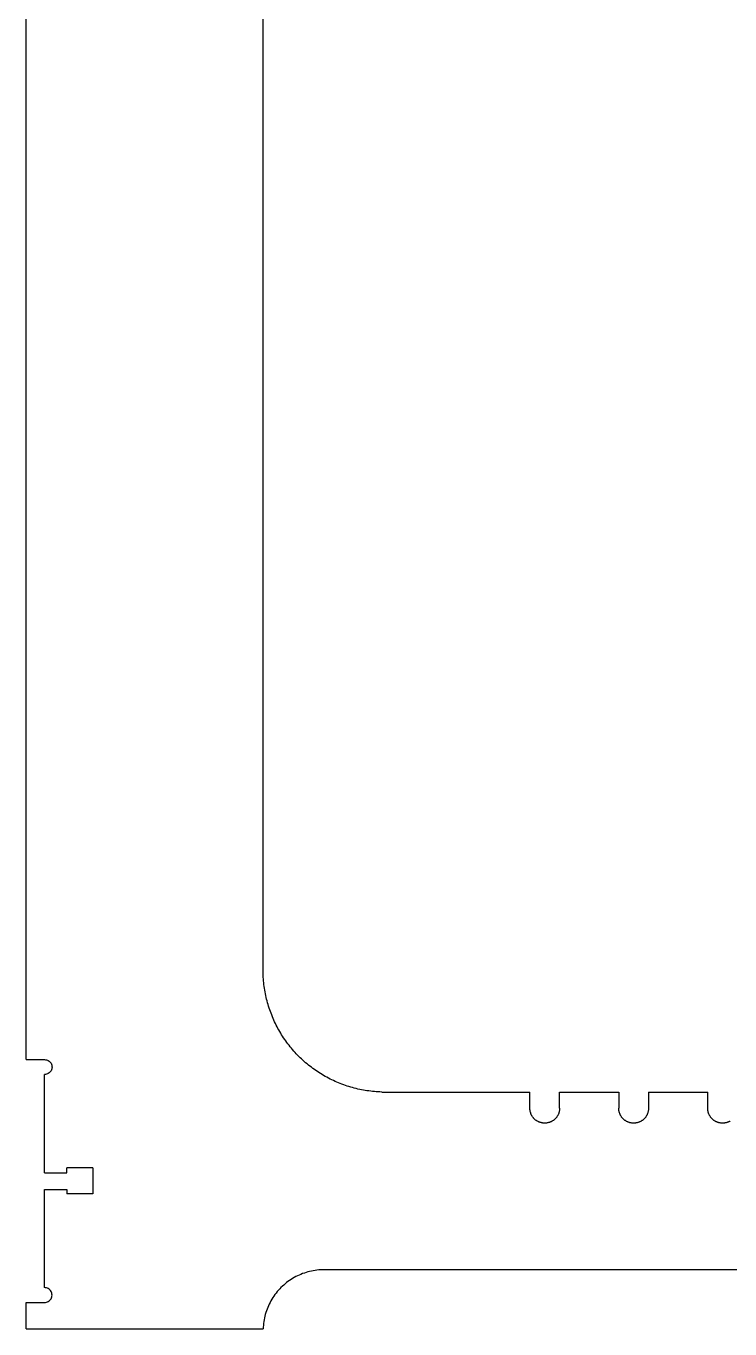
# Model space of a CAD drawing. Extents: x -72 to 72, y -22 to 22.
# Drawn here: x -21.86 to -9.99, y -22 to 0 of the extents above; entities that cross this region are included whole.
import ezdxf

# ---------------------------------------------------------------- set-up
doc = ezdxf.new("R2010")
doc.units = 0
doc.header["$MEASUREMENT"] = 0
doc.layers.get('0').update_dxf_attribs({"linetype": 'CONTINUOUS'})

msp = doc.modelspace()

# ---------------------------------------------------------------- linework, layer by layer
for p, q in [((-17.864, -15.999), (-17.861, 16.001)), ((-21.863, -17.452), (-21.86, 14.201)), ((-17.862, -16.03), (-17.864, -15.999)), ((-17.861, -16.061), (-17.862, -16.03)), ((-17.859, -16.092), (-17.861, -16.061)), ((-17.856, -16.123), (-17.859, -16.092)), ((-17.853, -16.154), (-17.856, -16.123)), ((-17.85, -16.185), (-17.853, -16.154)), ((-17.846, -16.216), (-17.85, -16.185)), ((-17.841, -16.247), (-17.846, -16.216)), ((-17.837, -16.278), (-17.841, -16.247)), ((-17.831, -16.309), (-17.837, -16.278)), ((-17.825, -16.339), (-17.831, -16.309)), ((-17.819, -16.37), (-17.825, -16.339)), ((-17.812, -16.4), (-17.819, -16.37)), ((-17.805, -16.431), (-17.812, -16.4)), ((-17.798, -16.461), (-17.805, -16.431)), ((-17.789, -16.491), (-17.798, -16.461)), ((-17.781, -16.521), (-17.789, -16.491)), ((-17.772, -16.551), (-17.781, -16.521)), ((-17.762, -16.581), (-17.772, -16.551)), ((-17.753, -16.61), (-17.762, -16.581)), ((-17.742, -16.64), (-17.753, -16.61)), ((-17.731, -16.669), (-17.742, -16.64)), ((-17.72, -16.698), (-17.731, -16.669)), ((-17.708, -16.727), (-17.72, -16.698)), ((-17.696, -16.756), (-17.708, -16.727)), ((-17.684, -16.784), (-17.696, -16.756)), ((-17.671, -16.812), (-17.684, -16.784)), ((-17.657, -16.841), (-17.671, -16.812)), ((-17.644, -16.869), (-17.657, -16.841)), ((-17.629, -16.896), (-17.644, -16.869)), ((-17.615, -16.924), (-17.629, -16.896)), ((-17.6, -16.951), (-17.615, -16.924)), ((-17.584, -16.978), (-17.6, -16.951)), ((-17.568, -17.005), (-17.584, -16.978)), ((-17.552, -17.031), (-17.568, -17.005)), ((-17.535, -17.058), (-17.552, -17.031)), ((-17.518, -17.084), (-17.535, -17.058)), ((-17.5, -17.11), (-17.518, -17.084)), ((-17.483, -17.135), (-17.5, -17.11)), ((-17.464, -17.16), (-17.483, -17.135)), ((-17.446, -17.185), (-17.464, -17.16)), ((-17.427, -17.21), (-17.446, -17.185)), ((-17.407, -17.235), (-17.427, -17.21)), ((-17.387, -17.259), (-17.407, -17.235)), ((-17.367, -17.282), (-17.387, -17.259)), ((-17.347, -17.306), (-17.367, -17.282)), ((-17.326, -17.329), (-17.347, -17.306)), ((-17.305, -17.352), (-17.326, -17.329)), ((-17.283, -17.375), (-17.305, -17.352)), ((-17.261, -17.397), (-17.283, -17.375)), ((-21.863, -17.452), (-21.55, -17.452)), ((-21.55, -17.452), (-21.534, -17.453)), ((-21.534, -17.453), (-21.518, -17.456)), ((-21.518, -17.456), (-21.502, -17.461)), ((-21.502, -17.461), (-21.488, -17.468)), ((-21.488, -17.468), (-21.474, -17.477)), ((-21.474, -17.477), (-21.462, -17.488)), ((-21.462, -17.488), (-21.451, -17.501)), ((-21.451, -17.501), (-21.442, -17.514)), ((-21.442, -17.514), (-21.435, -17.529)), ((-21.435, -17.529), (-21.429, -17.544)), ((-21.429, -17.544), (-21.426, -17.56)), ((-21.426, -17.593), (-21.429, -17.609)), ((-21.426, -17.56), (-21.425, -17.577)), ((-21.425, -17.577), (-21.426, -17.593)), ((-17.239, -17.419), (-17.261, -17.397)), ((-17.217, -17.44), (-17.239, -17.419)), ((-17.194, -17.461), (-17.217, -17.44)), ((-17.171, -17.482), (-17.194, -17.461)), ((-17.147, -17.503), (-17.171, -17.482)), ((-17.123, -17.523), (-17.147, -17.503)), ((-17.099, -17.543), (-17.123, -17.523)), ((-17.075, -17.562), (-17.099, -17.543)), ((-17.05, -17.581), (-17.075, -17.562)), ((-17.025, -17.6), (-17.05, -17.581)), ((-21.534, -17.701), (-21.55, -17.702)), ((-21.55, -19.361), (-21.55, -17.702)), ((-21.518, -17.697), (-21.534, -17.701)), ((-21.502, -17.692), (-21.518, -17.697)), ((-21.488, -17.685), (-21.502, -17.692)), ((-21.474, -17.676), (-21.488, -17.685)), ((-21.462, -17.665), (-21.474, -17.676)), ((-21.451, -17.653), (-21.462, -17.665)), ((-21.442, -17.639), (-21.451, -17.653)), ((-21.435, -17.625), (-21.442, -17.639)), ((-21.429, -17.609), (-21.435, -17.625)), ((-17, -17.618), (-17.025, -17.6)), ((-16.974, -17.636), (-17, -17.618)), ((-16.949, -17.653), (-16.974, -17.636)), ((-16.922, -17.671), (-16.949, -17.653)), ((-16.896, -17.687), (-16.922, -17.671)), ((-16.87, -17.704), (-16.896, -17.687)), ((-16.843, -17.719), (-16.87, -17.704)), ((-16.816, -17.735), (-16.843, -17.719)), ((-16.788, -17.75), (-16.816, -17.735)), ((-16.761, -17.765), (-16.788, -17.75)), ((-16.733, -17.779), (-16.761, -17.765)), ((-16.705, -17.793), (-16.733, -17.779)), ((-16.677, -17.806), (-16.705, -17.793)), ((-16.649, -17.819), (-16.677, -17.806)), ((-16.62, -17.832), (-16.649, -17.819)), ((-16.591, -17.844), (-16.62, -17.832)), ((-16.563, -17.856), (-16.591, -17.844)), ((-16.534, -17.867), (-16.563, -17.856)), ((-16.504, -17.878), (-16.534, -17.867)), ((-16.475, -17.888), (-16.504, -17.878)), ((-16.445, -17.898), (-16.475, -17.888)), ((-16.416, -17.907), (-16.445, -17.898)), ((-16.386, -17.916), (-16.416, -17.907)), ((-16.356, -17.925), (-16.386, -17.916)), ((-16.326, -17.933), (-16.356, -17.925)), ((-16.295, -17.941), (-16.326, -17.933)), ((-16.265, -17.948), (-16.295, -17.941)), ((-16.235, -17.955), (-16.265, -17.948)), ((-16.204, -17.961), (-16.235, -17.955)), ((-16.173, -17.967), (-16.204, -17.961)), ((-16.143, -17.972), (-16.173, -17.967)), ((-16.112, -17.977), (-16.143, -17.972)), ((-16.081, -17.981), (-16.112, -17.977)), ((-16.05, -17.985), (-16.081, -17.981)), ((-16.019, -17.989), (-16.05, -17.985)), ((-15.988, -17.992), (-16.019, -17.989)), ((-15.957, -17.994), (-15.988, -17.992)), ((-15.926, -17.996), (-15.957, -17.994)), ((-15.895, -17.998), (-15.926, -17.996)), ((-15.864, -17.999), (-15.895, -17.998)), ((-15.864, -17.999), (-13.364, -17.999)), ((-13.364, -18.274), (-13.364, -17.999)), ((-12.864, -17.999), (-11.864, -17.999)), ((-12.864, -18.274), (-12.864, -17.999)), ((-11.864, -17.999), (-11.864, -18.274)), ((-11.364, -17.999), (-10.364, -18)), ((-11.364, -17.999), (-11.364, -18.274)), ((-10.364, -18.275), (-10.364, -18)), ((-13.364, -18.282), (-13.364, -18.274)), ((-13.363, -18.29), (-13.364, -18.282)), ((-13.363, -18.298), (-13.363, -18.29)), ((-13.362, -18.306), (-13.363, -18.298)), ((-13.361, -18.313), (-13.362, -18.306)), ((-13.359, -18.321), (-13.361, -18.313)), ((-13.358, -18.329), (-13.359, -18.321)), ((-13.356, -18.336), (-13.358, -18.329)), ((-13.354, -18.344), (-13.356, -18.336)), ((-13.351, -18.352), (-13.354, -18.344)), ((-13.349, -18.359), (-13.351, -18.352)), ((-13.346, -18.366), (-13.349, -18.359)), ((-13.343, -18.374), (-13.346, -18.366)), ((-13.34, -18.381), (-13.343, -18.374)), ((-13.336, -18.388), (-13.34, -18.381)), ((-13.333, -18.395), (-13.336, -18.388)), ((-13.329, -18.402), (-13.333, -18.395)), ((-13.325, -18.408), (-13.329, -18.402)), ((-13.32, -18.415), (-13.325, -18.408)), ((-13.316, -18.421), (-13.32, -18.415)), ((-13.311, -18.428), (-13.316, -18.421)), ((-13.306, -18.434), (-13.311, -18.428)), ((-13.301, -18.44), (-13.306, -18.434)), ((-13.296, -18.445), (-13.301, -18.44)), ((-13.29, -18.451), (-13.296, -18.445)), ((-13.285, -18.457), (-13.29, -18.451)), ((-13.279, -18.462), (-13.285, -18.457)), ((-13.273, -18.467), (-13.279, -18.462)), ((-13.267, -18.472), (-13.273, -18.467)), ((-13.261, -18.477), (-13.267, -18.472)), ((-13.254, -18.481), (-13.261, -18.477)), ((-12.967, -18.477), (-12.973, -18.481)), ((-12.96, -18.472), (-12.967, -18.477)), ((-12.954, -18.467), (-12.96, -18.472)), ((-12.948, -18.462), (-12.954, -18.467)), ((-12.943, -18.457), (-12.948, -18.462)), ((-12.937, -18.451), (-12.943, -18.457)), ((-12.931, -18.445), (-12.937, -18.451)), ((-12.926, -18.44), (-12.931, -18.445)), ((-12.921, -18.434), (-12.926, -18.44)), ((-12.916, -18.428), (-12.921, -18.434)), ((-12.911, -18.421), (-12.916, -18.428)), ((-12.907, -18.415), (-12.911, -18.421)), ((-12.903, -18.408), (-12.907, -18.415)), ((-12.899, -18.402), (-12.903, -18.408)), ((-12.895, -18.395), (-12.899, -18.402)), ((-12.891, -18.388), (-12.895, -18.395)), ((-12.887, -18.381), (-12.891, -18.388)), ((-12.884, -18.374), (-12.887, -18.381)), ((-12.881, -18.366), (-12.884, -18.374)), ((-12.878, -18.359), (-12.881, -18.366)), ((-12.876, -18.352), (-12.878, -18.359)), ((-12.874, -18.344), (-12.876, -18.352)), ((-12.872, -18.337), (-12.874, -18.344)), ((-12.87, -18.329), (-12.872, -18.337)), ((-12.868, -18.321), (-12.87, -18.329)), ((-12.867, -18.313), (-12.868, -18.321)), ((-12.866, -18.306), (-12.867, -18.313)), ((-12.865, -18.298), (-12.866, -18.306)), ((-12.864, -18.29), (-12.865, -18.298)), ((-12.864, -18.274), (-12.864, -18.282)), ((-12.864, -18.282), (-12.864, -18.29)), ((-11.864, -18.282), (-11.864, -18.274)), ((-11.863, -18.29), (-11.864, -18.282)), ((-11.863, -18.298), (-11.863, -18.29)), ((-11.862, -18.306), (-11.863, -18.298)), ((-11.861, -18.314), (-11.862, -18.306)), ((-11.859, -18.321), (-11.861, -18.314)), ((-11.858, -18.329), (-11.859, -18.321)), ((-11.856, -18.337), (-11.858, -18.329)), ((-11.854, -18.344), (-11.856, -18.337)), ((-11.851, -18.352), (-11.854, -18.344)), ((-11.849, -18.359), (-11.851, -18.352)), ((-11.846, -18.366), (-11.849, -18.359)), ((-11.843, -18.374), (-11.846, -18.366)), ((-11.84, -18.381), (-11.843, -18.374)), ((-11.836, -18.388), (-11.84, -18.381)), ((-11.833, -18.395), (-11.836, -18.388)), ((-11.829, -18.402), (-11.833, -18.395)), ((-11.825, -18.408), (-11.829, -18.402)), ((-11.82, -18.415), (-11.825, -18.408)), ((-11.816, -18.421), (-11.82, -18.415)), ((-11.811, -18.428), (-11.816, -18.421)), ((-11.806, -18.434), (-11.811, -18.428)), ((-11.801, -18.44), (-11.806, -18.434)), ((-11.796, -18.446), (-11.801, -18.44)), ((-11.79, -18.451), (-11.796, -18.446)), ((-11.785, -18.457), (-11.79, -18.451)), ((-11.779, -18.462), (-11.785, -18.457)), ((-11.773, -18.467), (-11.779, -18.462)), ((-11.767, -18.472), (-11.773, -18.467)), ((-11.761, -18.477), (-11.767, -18.472)), ((-11.754, -18.481), (-11.761, -18.477)), ((-11.467, -18.477), (-11.473, -18.481)), ((-11.46, -18.472), (-11.467, -18.477)), ((-11.454, -18.467), (-11.46, -18.472)), ((-11.448, -18.462), (-11.454, -18.467)), ((-11.443, -18.457), (-11.448, -18.462)), ((-11.437, -18.451), (-11.443, -18.457)), ((-11.431, -18.446), (-11.437, -18.451)), ((-11.426, -18.44), (-11.431, -18.446)), ((-11.421, -18.434), (-11.426, -18.44)), ((-11.416, -18.428), (-11.421, -18.434)), ((-11.411, -18.421), (-11.416, -18.428)), ((-11.407, -18.415), (-11.411, -18.421)), ((-11.403, -18.408), (-11.407, -18.415)), ((-11.399, -18.402), (-11.403, -18.408)), ((-11.395, -18.395), (-11.399, -18.402)), ((-11.391, -18.388), (-11.395, -18.395)), ((-11.387, -18.381), (-11.391, -18.388)), ((-11.384, -18.374), (-11.387, -18.381)), ((-11.381, -18.366), (-11.384, -18.374)), ((-11.378, -18.359), (-11.381, -18.366)), ((-11.376, -18.352), (-11.378, -18.359)), ((-11.374, -18.344), (-11.376, -18.352)), ((-11.372, -18.337), (-11.374, -18.344)), ((-11.37, -18.329), (-11.372, -18.337)), ((-11.368, -18.321), (-11.37, -18.329)), ((-11.367, -18.314), (-11.368, -18.321)), ((-11.366, -18.306), (-11.367, -18.314)), ((-11.365, -18.298), (-11.366, -18.306)), ((-11.364, -18.29), (-11.365, -18.298)), ((-11.364, -18.274), (-11.364, -18.282)), ((-11.364, -18.282), (-11.364, -18.29)), ((-10.364, -18.282), (-10.364, -18.275)), ((-10.363, -18.29), (-10.364, -18.282)), ((-10.363, -18.298), (-10.363, -18.29)), ((-10.362, -18.306), (-10.363, -18.298)), ((-10.361, -18.314), (-10.362, -18.306)), ((-10.359, -18.321), (-10.361, -18.314)), ((-10.358, -18.329), (-10.359, -18.321)), ((-10.356, -18.337), (-10.358, -18.329)), ((-10.354, -18.344), (-10.356, -18.337)), ((-10.351, -18.352), (-10.354, -18.344)), ((-10.349, -18.359), (-10.351, -18.352)), ((-10.346, -18.367), (-10.349, -18.359)), ((-10.343, -18.374), (-10.346, -18.367)), ((-10.34, -18.381), (-10.343, -18.374)), ((-10.336, -18.388), (-10.34, -18.381)), ((-10.333, -18.395), (-10.336, -18.388)), ((-10.329, -18.402), (-10.333, -18.395)), ((-10.325, -18.409), (-10.329, -18.402)), ((-10.32, -18.415), (-10.325, -18.409)), ((-10.316, -18.421), (-10.32, -18.415)), ((-10.311, -18.428), (-10.316, -18.421)), ((-10.306, -18.434), (-10.311, -18.428)), ((-10.301, -18.44), (-10.306, -18.434)), ((-10.296, -18.446), (-10.301, -18.44)), ((-10.29, -18.451), (-10.296, -18.446)), ((-10.285, -18.457), (-10.29, -18.451)), ((-10.279, -18.462), (-10.285, -18.457)), ((-10.273, -18.467), (-10.279, -18.462)), ((-10.267, -18.472), (-10.273, -18.467)), ((-10.261, -18.477), (-10.267, -18.472)), ((-10.254, -18.481), (-10.261, -18.477)), ((-13.248, -18.485), (-13.254, -18.481)), ((-13.241, -18.49), (-13.248, -18.485)), ((-13.234, -18.493), (-13.241, -18.49)), ((-13.227, -18.497), (-13.234, -18.493)), ((-13.22, -18.501), (-13.227, -18.497)), ((-13.213, -18.504), (-13.22, -18.501)), ((-13.206, -18.507), (-13.213, -18.504)), ((-13.198, -18.51), (-13.206, -18.507)), ((-13.191, -18.512), (-13.198, -18.51)), ((-13.183, -18.514), (-13.191, -18.512)), ((-13.176, -18.516), (-13.183, -18.514)), ((-13.168, -18.518), (-13.176, -18.516)), ((-13.161, -18.52), (-13.168, -18.518)), ((-13.153, -18.521), (-13.161, -18.52)), ((-13.145, -18.522), (-13.153, -18.521)), ((-13.137, -18.523), (-13.145, -18.522)), ((-13.129, -18.524), (-13.137, -18.523)), ((-13.122, -18.524), (-13.129, -18.524)), ((-13.114, -18.524), (-13.122, -18.524)), ((-13.106, -18.524), (-13.114, -18.524)), ((-13.098, -18.524), (-13.106, -18.524)), ((-13.09, -18.523), (-13.098, -18.524)), ((-13.082, -18.522), (-13.09, -18.523)), ((-13.075, -18.521), (-13.082, -18.522)), ((-13.067, -18.52), (-13.075, -18.521)), ((-13.059, -18.518), (-13.067, -18.52)), ((-13.052, -18.516), (-13.059, -18.518)), ((-13.044, -18.514), (-13.052, -18.516)), ((-13.036, -18.512), (-13.044, -18.514)), ((-13.029, -18.51), (-13.036, -18.512)), ((-13.022, -18.507), (-13.029, -18.51)), ((-13.014, -18.504), (-13.022, -18.507)), ((-13.007, -18.501), (-13.014, -18.504)), ((-13, -18.497), (-13.007, -18.501)), ((-12.993, -18.493), (-13, -18.497)), ((-12.986, -18.49), (-12.993, -18.493)), ((-12.98, -18.485), (-12.986, -18.49)), ((-12.973, -18.481), (-12.98, -18.485)), ((-11.748, -18.486), (-11.754, -18.481)), ((-11.741, -18.49), (-11.748, -18.486)), ((-11.734, -18.494), (-11.741, -18.49)), ((-11.727, -18.497), (-11.734, -18.494)), ((-11.72, -18.501), (-11.727, -18.497)), ((-11.713, -18.504), (-11.72, -18.501)), ((-11.706, -18.507), (-11.713, -18.504)), ((-11.698, -18.51), (-11.706, -18.507)), ((-11.691, -18.512), (-11.698, -18.51)), ((-11.683, -18.515), (-11.691, -18.512)), ((-11.676, -18.517), (-11.683, -18.515)), ((-11.668, -18.518), (-11.676, -18.517)), ((-11.661, -18.52), (-11.668, -18.518)), ((-11.653, -18.521), (-11.661, -18.52)), ((-11.645, -18.522), (-11.653, -18.521)), ((-11.637, -18.523), (-11.645, -18.522)), ((-11.629, -18.524), (-11.637, -18.523)), ((-11.622, -18.524), (-11.629, -18.524)), ((-11.614, -18.524), (-11.622, -18.524)), ((-11.606, -18.524), (-11.614, -18.524)), ((-11.598, -18.524), (-11.606, -18.524)), ((-11.59, -18.523), (-11.598, -18.524)), ((-11.582, -18.522), (-11.59, -18.523)), ((-11.575, -18.521), (-11.582, -18.522)), ((-11.567, -18.52), (-11.575, -18.521)), ((-11.559, -18.518), (-11.567, -18.52)), ((-11.552, -18.517), (-11.559, -18.518)), ((-11.544, -18.515), (-11.552, -18.517)), ((-11.536, -18.512), (-11.544, -18.515)), ((-11.529, -18.51), (-11.536, -18.512)), ((-11.522, -18.507), (-11.529, -18.51)), ((-11.514, -18.504), (-11.522, -18.507)), ((-11.507, -18.501), (-11.514, -18.504)), ((-11.5, -18.497), (-11.507, -18.501)), ((-11.493, -18.494), (-11.5, -18.497)), ((-11.486, -18.49), (-11.493, -18.494)), ((-11.48, -18.486), (-11.486, -18.49)), ((-11.473, -18.481), (-11.48, -18.486)), ((-10.248, -18.486), (-10.254, -18.481)), ((-10.241, -18.49), (-10.248, -18.486)), ((-10.234, -18.494), (-10.241, -18.49)), ((-10.227, -18.497), (-10.234, -18.494)), ((-10.22, -18.501), (-10.227, -18.497)), ((-10.213, -18.504), (-10.22, -18.501)), ((-10.206, -18.507), (-10.213, -18.504)), ((-10.198, -18.51), (-10.206, -18.507)), ((-10.191, -18.512), (-10.198, -18.51)), ((-10.183, -18.515), (-10.191, -18.512)), ((-10.176, -18.517), (-10.183, -18.515)), ((-10.168, -18.519), (-10.176, -18.517)), ((-10.161, -18.52), (-10.168, -18.519)), ((-10.153, -18.521), (-10.161, -18.52)), ((-10.145, -18.523), (-10.153, -18.521)), ((-10.137, -18.523), (-10.145, -18.523)), ((-10.129, -18.524), (-10.137, -18.523)), ((-10.122, -18.524), (-10.129, -18.524)), ((-10.114, -18.525), (-10.122, -18.524)), ((-10.106, -18.524), (-10.114, -18.525)), ((-10.098, -18.524), (-10.106, -18.524)), ((-10.09, -18.523), (-10.098, -18.524)), ((-10.082, -18.523), (-10.09, -18.523)), ((-10.075, -18.521), (-10.082, -18.523)), ((-10.067, -18.52), (-10.075, -18.521)), ((-10.059, -18.519), (-10.067, -18.52)), ((-10.052, -18.517), (-10.059, -18.519)), ((-10.044, -18.515), (-10.052, -18.517)), ((-10.036, -18.512), (-10.044, -18.515)), ((-10.029, -18.51), (-10.036, -18.512)), ((-10.022, -18.507), (-10.029, -18.51)), ((-10.014, -18.504), (-10.022, -18.507)), ((-10.007, -18.501), (-10.014, -18.504)), ((-10, -18.497), (-10.007, -18.501)), ((-9.993, -18.494), (-10, -18.497)), ((-9.986, -18.49), (-9.993, -18.494)), ((-21.175, -19.361), (-21.175, -19.28)), ((-20.738, -19.28), (-21.175, -19.28)), ((-20.738, -19.28), (-20.738, -19.718)), ((-21.55, -19.361), (-21.175, -19.361)), ((-21.55, -19.642), (-21.175, -19.642)), ((-21.55, -21.302), (-21.55, -19.642)), ((-21.175, -19.642), (-21.175, -19.718)), ((-20.738, -19.718), (-21.175, -19.718)), ((-17.312, -21.116), (-17.34, -21.131)), ((-17.285, -21.102), (-17.312, -21.116)), ((-17.256, -21.089), (-17.285, -21.102)), ((-17.228, -21.077), (-17.256, -21.089)), ((-17.199, -21.065), (-17.228, -21.077)), ((-17.169, -21.055), (-17.199, -21.065)), ((-17.14, -21.045), (-17.169, -21.055)), ((-17.11, -21.036), (-17.14, -21.045)), ((-17.08, -21.028), (-17.11, -21.036)), ((-17.049, -21.021), (-17.08, -21.028)), ((-17.019, -21.015), (-17.049, -21.021)), ((-16.988, -21.01), (-17.019, -21.015)), ((-16.957, -21.006), (-16.988, -21.01)), ((-16.926, -21.003), (-16.957, -21.006)), ((-16.895, -21), (-16.926, -21.003)), ((-16.864, -20.999), (-16.895, -21)), ((-1.865, -21), (-16.864, -20.999)), ((-21.534, -21.303), (-21.55, -21.302)), ((-21.518, -21.306), (-21.534, -21.303)), ((-21.502, -21.311), (-21.518, -21.306)), ((-21.488, -21.318), (-21.502, -21.311)), ((-21.474, -21.327), (-21.488, -21.318)), ((-21.462, -21.338), (-21.474, -21.327)), ((-21.451, -21.351), (-21.462, -21.338)), ((-17.584, -21.322), (-17.605, -21.346)), ((-17.563, -21.3), (-17.584, -21.322)), ((-17.54, -21.278), (-17.563, -21.3)), ((-17.517, -21.257), (-17.54, -21.278)), ((-17.494, -21.237), (-17.517, -21.257)), ((-17.469, -21.217), (-17.494, -21.237)), ((-17.445, -21.199), (-17.469, -21.217)), ((-17.419, -21.181), (-17.445, -21.199)), ((-17.393, -21.163), (-17.419, -21.181)), ((-17.367, -21.147), (-17.393, -21.163)), ((-17.34, -21.131), (-17.367, -21.147)), ((-21.863, -21.999), (-21.863, -21.552)), ((-21.863, -21.552), (-21.55, -21.552)), ((-21.55, -21.552), (-21.534, -21.551)), ((-21.534, -21.551), (-21.518, -21.547)), ((-21.518, -21.547), (-21.503, -21.542)), ((-21.503, -21.542), (-21.488, -21.535)), ((-21.488, -21.535), (-21.474, -21.526)), ((-21.474, -21.526), (-21.462, -21.515)), ((-21.462, -21.515), (-21.451, -21.503)), ((-21.442, -21.364), (-21.451, -21.351)), ((-21.451, -21.503), (-21.442, -21.489)), ((-21.435, -21.379), (-21.442, -21.364)), ((-21.442, -21.489), (-21.435, -21.475)), ((-21.43, -21.394), (-21.435, -21.379)), ((-21.435, -21.475), (-21.43, -21.459)), ((-21.426, -21.41), (-21.43, -21.394)), ((-21.43, -21.459), (-21.426, -21.443)), ((-21.425, -21.427), (-21.426, -21.41)), ((-21.426, -21.443), (-21.425, -21.427)), ((-17.747, -21.55), (-17.761, -21.578)), ((-17.732, -21.523), (-17.747, -21.55)), ((-17.716, -21.496), (-17.732, -21.523)), ((-17.7, -21.47), (-17.716, -21.496)), ((-17.682, -21.444), (-17.7, -21.47)), ((-17.664, -21.418), (-17.682, -21.444)), ((-17.645, -21.393), (-17.664, -21.418)), ((-17.626, -21.369), (-17.645, -21.393)), ((-17.605, -21.346), (-17.626, -21.369)), ((-17.827, -21.753), (-17.835, -21.783)), ((-17.818, -21.723), (-17.827, -21.753)), ((-17.808, -21.693), (-17.818, -21.723)), ((-17.798, -21.664), (-17.808, -21.693)), ((-17.786, -21.635), (-17.798, -21.664)), ((-17.774, -21.606), (-17.786, -21.635)), ((-17.761, -21.578), (-17.774, -21.606)), ((-21.863, -21.999), (-17.864, -21.999)), ((-17.863, -21.968), (-17.864, -21.999)), ((-17.86, -21.937), (-17.863, -21.968)), ((-17.857, -21.906), (-17.86, -21.937)), ((-17.853, -21.875), (-17.857, -21.906)), ((-17.848, -21.844), (-17.853, -21.875)), ((-17.842, -21.813), (-17.848, -21.844)), ((-17.835, -21.783), (-17.842, -21.813))]:
    msp.add_line(p, q)

doc.saveas('drawing.dxf')
